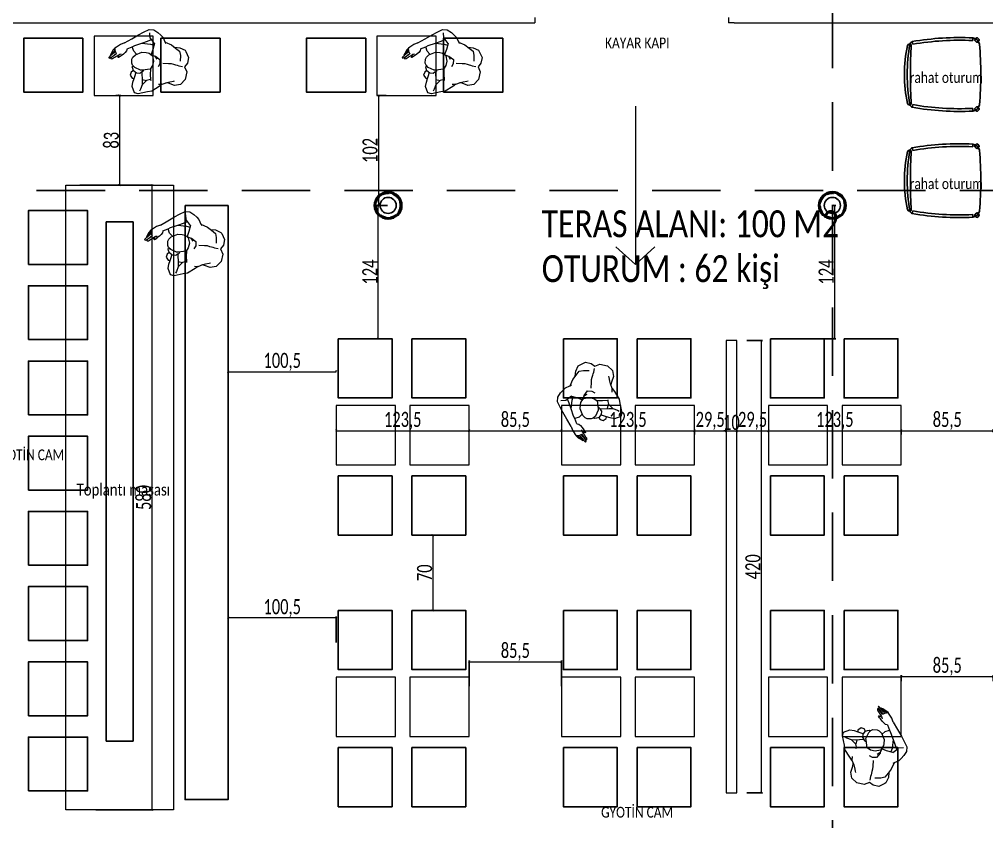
# Model space of a CAD drawing. Header units: millimetres. Extents: x -24 to 530668, y -246875 to -2983.
# Drawn here: x 259801 to 260699, y -108314 to -107569 of the extents above; entities that cross this region are included whole.
import ezdxf

# ---------------------------------------------------------------- set-up
doc = ezdxf.new("R2010")
doc.units = ezdxf.units.MM
doc.header["$PDMODE"] = 2
for name, pattern in [('DASHED2', [9.525, 6.35, -3.175]), ('HIDDEN', [0.375, 0.25, -0.125]), ('X_S_COL_01$0$HIDDEN', [9.525, 6.35, -3.175])]:
    doc.linetypes.add(name, pattern=pattern)
doc.layers.get('0').update_dxf_attribs({"lineweight": 20})
for name, color, linetype, lineweight in [('A-RCON-1', 8, 'Continuous', 5), ('aydınlatma yazı', 1, 'Continuous', 20), ('CAM', 141, 'Continuous', 0), ('demir-1', 103, 'Continuous', 20), ('t_cam', 132, 'Continuous', 20), ('tefris', 30, 'Continuous', 0), ('tefrişoturum', 59, 'Continuous', 25), ('tefrişyazı', 7, 'Continuous', 20), ('X_S_COL_01$0$SS_COLS_MAIN_E_HIDE', 142, 'X_S_COL_01$0$HIDDEN', 25), ('X_S_COL_01$1$SS_COLS_MAIN_E_SECT', 142, 'Continuous', 50), ('ölçü', 251, 'Continuous', 5)]:
    doc.layers.add(name, color=color, linetype=linetype, lineweight=lineweight)
for name, color, linetype in [('a_grid_label_1_1', 9, 'Continuous'), ('a_structure_steel structure_plan', 2, 'Continuous'), ('yazı', 11, 'Continuous')]:
    doc.layers.add(name, color=color, linetype=linetype)
doc.styles.add('text2', font='calibri.ttf', dxfattribs={"width": 0.8})
doc.styles.add('Ölçü50', font='calibri.ttf', dxfattribs={"width": 0.7})
doc.dimstyles.new('olcu10', dxfattribs={"dimtxt": 14, "dimasz": 2, "dimexe": 1.25, "dimexo": 0.625, "dimgap": 0.5, "dimtad": 1, "dimdec": 1, "dimrnd": 0.5, "dimzin": 9, "dimtxsty": 'Ölçü50', "dimblk": 'ARCHTICK', "dimcen": 2, "dimclrd": 256, "dimclre": 256, "dimclrt": 6, "dimazin": 2, "dimtfac": 1, "dimtdec": 1, "dimtix": 1, "dimtmove": 0, "dimatfit": 3, "dimldrblk": 'ARCHTICK', "dimfxl": 1, "dimlwd": -1, "dimarcsym": 0})

# ---------------------------------------------------------------- blocks, each defined once
blk = doc.blocks.new('_ArchTick')
at = {"color": 0, "linetype": 'ByBlock', "const_width": 0.15}
blk.add_lwpolyline([(-0.5, -0.5), (0.5, 0.5)], dxfattribs=at)
blk = doc.blocks.new('*D655')
at = {"layer": 'DEFPOINTS', "color": 0, "transparency": 16777216}
for p in [(260094.88, -107896.54), (260094.88, -107896.54), (259994.48, -107901.35)]:
    blk.add_point(p, dxfattribs=at)
at = {"layer": 'ölçü', "lineweight": -2, "transparency": 16777216}
for p, q in [((259994.48, -107900.73), (259994.48, -107895.29)), ((260094.88, -107895.92), (260094.88, -107895.29))]:
    blk.add_line(p, q, dxfattribs=at)
at = {"layer": 'ölçü', "transparency": 16777216}
blk.add_line((259994.48, -107896.54), (260094.88, -107896.54), dxfattribs=at)
at = {"layer": 'ölçü', "transparency": 16777216, "xscale": 2, "yscale": 2, "zscale": 2, "rotation": 180}
blk.add_blockref('_ArchTick', (259994.48, -107896.54), dxfattribs=at)
at = {"layer": 'ölçü', "transparency": 16777216, "xscale": 2, "yscale": 2, "zscale": 2}
blk.add_blockref('_ArchTick', (260094.88, -107896.54), dxfattribs=at)
at = {"layer": 'ölçü', "color": 6, "transparency": 16777216, "insert": (260044.68, -107887.41), "char_height": 14, "attachment_point": 5, "style": 'Ölçü50'}
blk.add_mtext('100,5', dxfattribs=at)
blk = doc.blocks.new('*D656')
at = {"layer": 'DEFPOINTS', "color": 0, "transparency": 16777216}
for p in [(260094.88, -107951.35), (260218.29, -107951.35), (260218.29, -107951.35)]:
    blk.add_point(p, dxfattribs=at)
at = {"layer": 'ölçü', "lineweight": -2, "transparency": 16777216}
for p, q in [((260094.88, -107950.73), (260094.88, -107950.1)), ((260218.29, -107950.73), (260218.29, -107950.1))]:
    blk.add_line(p, q, dxfattribs=at)
at = {"layer": 'ölçü', "transparency": 16777216}
blk.add_line((260094.88, -107951.35), (260218.29, -107951.35), dxfattribs=at)
at = {"layer": 'ölçü', "transparency": 16777216, "xscale": 2, "yscale": 2, "zscale": 2, "rotation": 180}
blk.add_blockref('_ArchTick', (260094.88, -107951.35), dxfattribs=at)
at = {"layer": 'ölçü', "transparency": 16777216, "xscale": 2, "yscale": 2, "zscale": 2}
blk.add_blockref('_ArchTick', (260218.29, -107951.35), dxfattribs=at)
at = {"layer": 'ölçü', "color": 6, "transparency": 16777216, "insert": (260156.58, -107942.22), "char_height": 14, "attachment_point": 5, "style": 'Ölçü50'}
blk.add_mtext('123,5', dxfattribs=at)
blk = doc.blocks.new('*D657')
at = {"layer": 'DEFPOINTS', "color": 0, "transparency": 16777216}
for p in [(260218.29, -107951.35), (260303.98, -107951.35), (260303.98, -107951.35)]:
    blk.add_point(p, dxfattribs=at)
at = {"layer": 'ölçü', "lineweight": -2, "transparency": 16777216}
for p, q in [((260218.29, -107950.73), (260218.29, -107950.1)), ((260303.98, -107950.73), (260303.98, -107950.1))]:
    blk.add_line(p, q, dxfattribs=at)
at = {"layer": 'ölçü', "transparency": 16777216}
blk.add_line((260218.29, -107951.35), (260303.98, -107951.35), dxfattribs=at)
at = {"layer": 'ölçü', "transparency": 16777216, "xscale": 2, "yscale": 2, "zscale": 2, "rotation": 180}
blk.add_blockref('_ArchTick', (260218.29, -107951.35), dxfattribs=at)
at = {"layer": 'ölçü', "transparency": 16777216, "xscale": 2, "yscale": 2, "zscale": 2}
blk.add_blockref('_ArchTick', (260303.98, -107951.35), dxfattribs=at)
at = {"layer": 'ölçü', "color": 6, "transparency": 16777216, "insert": (260261.14, -107942.22), "char_height": 14, "attachment_point": 5, "style": 'Ölçü50'}
blk.add_mtext('85,5', dxfattribs=at)
blk = doc.blocks.new('*D658')
at = {"layer": 'DEFPOINTS', "color": 0, "transparency": 16777216}
for p in [(260303.98, -107951.35), (260427.39, -107951.35), (260427.39, -107955.39)]:
    blk.add_point(p, dxfattribs=at)
at = {"layer": 'ölçü', "lineweight": -2, "transparency": 16777216}
for p, q in [((260303.98, -107950.73), (260303.98, -107950.1)), ((260427.39, -107954.76), (260427.39, -107950.1))]:
    blk.add_line(p, q, dxfattribs=at)
at = {"layer": 'ölçü', "transparency": 16777216}
blk.add_line((260303.98, -107951.35), (260427.39, -107951.35), dxfattribs=at)
at = {"layer": 'ölçü', "transparency": 16777216, "xscale": 2, "yscale": 2, "zscale": 2, "rotation": 180}
blk.add_blockref('_ArchTick', (260303.98, -107951.35), dxfattribs=at)
at = {"layer": 'ölçü', "transparency": 16777216, "xscale": 2, "yscale": 2, "zscale": 2}
blk.add_blockref('_ArchTick', (260427.39, -107951.35), dxfattribs=at)
at = {"layer": 'ölçü', "color": 6, "transparency": 16777216, "insert": (260365.69, -107942.22), "char_height": 14, "attachment_point": 5, "style": 'Ölçü50'}
blk.add_mtext('123,5', dxfattribs=at)
blk = doc.blocks.new('*D659')
at = {"layer": 'DEFPOINTS', "color": 0, "transparency": 16777216}
for p in [(260456.79, -107950.36), (260456.79, -107951.35), (260427.39, -107955.39)]:
    blk.add_point(p, dxfattribs=at)
at = {"layer": 'ölçü', "lineweight": -2, "transparency": 16777216}
for p, q in [((260427.39, -107954.76), (260427.39, -107950.1)), ((260456.79, -107950.98), (260456.79, -107952.6))]:
    blk.add_line(p, q, dxfattribs=at)
at = {"layer": 'ölçü', "transparency": 16777216}
blk.add_line((260427.39, -107951.35), (260456.79, -107951.35), dxfattribs=at)
at = {"layer": 'ölçü', "transparency": 16777216, "xscale": 2, "yscale": 2, "zscale": 2, "rotation": 180}
blk.add_blockref('_ArchTick', (260427.39, -107951.35), dxfattribs=at)
at = {"layer": 'ölçü', "transparency": 16777216, "xscale": 2, "yscale": 2, "zscale": 2}
blk.add_blockref('_ArchTick', (260456.79, -107951.35), dxfattribs=at)
at = {"layer": 'ölçü', "color": 6, "transparency": 16777216, "insert": (260442.09, -107942.22), "char_height": 14, "attachment_point": 5, "style": 'Ölçü50'}
blk.add_mtext('29,5', dxfattribs=at)
blk = doc.blocks.new('*D660')
at = {"layer": 'DEFPOINTS', "color": 0, "transparency": 16777216}
for p in [(260456.79, -107950.36), (260466.79, -107950.36), (260466.79, -107951.35)]:
    blk.add_point(p, dxfattribs=at)
at = {"layer": 'ölçü', "transparency": 16777216}
for p, q in [((260456.79, -107951.35), (260454.79, -107951.35)), ((260456.79, -107951.35), (260466.79, -107951.35)), ((260466.79, -107951.35), (260468.79, -107951.35))]:
    blk.add_line(p, q, dxfattribs=at)
at = {"layer": 'ölçü', "lineweight": -2, "transparency": 16777216}
for p, q in [((260456.79, -107950.98), (260456.79, -107952.6)), ((260466.79, -107950.98), (260466.79, -107952.6))]:
    blk.add_line(p, q, dxfattribs=at)
at = {"layer": 'ölçü', "transparency": 16777216, "xscale": 2, "yscale": 2, "zscale": 2}
blk.add_blockref('_ArchTick', (260456.79, -107951.35), dxfattribs=at)
at = {"layer": 'ölçü', "transparency": 16777216, "xscale": 2, "yscale": 2, "zscale": 2, "rotation": 180}
blk.add_blockref('_ArchTick', (260466.79, -107951.35), dxfattribs=at)
at = {"layer": 'ölçü', "color": 6, "transparency": 16777216, "insert": (260461.79, -107943.68), "char_height": 14, "attachment_point": 5, "style": 'Ölçü50'}
blk.add_mtext('10', dxfattribs=at)
blk = doc.blocks.new('*D661')
at = {"layer": 'DEFPOINTS', "color": 0, "transparency": 16777216}
for p in [(260466.79, -107950.36), (260496.1, -107950.36), (260496.1, -107951.35)]:
    blk.add_point(p, dxfattribs=at)
at = {"layer": 'ölçü', "lineweight": -2, "transparency": 16777216}
for p, q in [((260466.79, -107950.98), (260466.79, -107952.6)), ((260496.1, -107950.98), (260496.1, -107952.6))]:
    blk.add_line(p, q, dxfattribs=at)
at = {"layer": 'ölçü', "transparency": 16777216}
blk.add_line((260466.79, -107951.35), (260496.1, -107951.35), dxfattribs=at)
at = {"layer": 'ölçü', "transparency": 16777216, "xscale": 2, "yscale": 2, "zscale": 2, "rotation": 180}
blk.add_blockref('_ArchTick', (260466.79, -107951.35), dxfattribs=at)
at = {"layer": 'ölçü', "transparency": 16777216, "xscale": 2, "yscale": 2, "zscale": 2}
blk.add_blockref('_ArchTick', (260496.1, -107951.35), dxfattribs=at)
at = {"layer": 'ölçü', "color": 6, "transparency": 16777216, "insert": (260481.45, -107942.22), "char_height": 14, "attachment_point": 5, "style": 'Ölçü50'}
blk.add_mtext('29,5', dxfattribs=at)
blk = doc.blocks.new('*D662')
at = {"layer": 'DEFPOINTS', "color": 0, "transparency": 16777216}
for p in [(260496.1, -107950.36), (260619.51, -107951.35), (260619.51, -107955.39)]:
    blk.add_point(p, dxfattribs=at)
at = {"layer": 'ölçü', "lineweight": -2, "transparency": 16777216}
for p, q in [((260496.1, -107950.98), (260496.1, -107952.6)), ((260619.51, -107954.76), (260619.51, -107950.1))]:
    blk.add_line(p, q, dxfattribs=at)
at = {"layer": 'ölçü', "transparency": 16777216}
blk.add_line((260496.1, -107951.35), (260619.51, -107951.35), dxfattribs=at)
at = {"layer": 'ölçü', "transparency": 16777216, "xscale": 2, "yscale": 2, "zscale": 2, "rotation": 180}
blk.add_blockref('_ArchTick', (260496.1, -107951.35), dxfattribs=at)
at = {"layer": 'ölçü', "transparency": 16777216, "xscale": 2, "yscale": 2, "zscale": 2}
blk.add_blockref('_ArchTick', (260619.51, -107951.35), dxfattribs=at)
at = {"layer": 'ölçü', "color": 6, "transparency": 16777216, "insert": (260557.8, -107942.22), "char_height": 14, "attachment_point": 5, "style": 'Ölçü50'}
blk.add_mtext('123,5', dxfattribs=at)
blk = doc.blocks.new('*D663')
at = {"layer": 'DEFPOINTS', "color": 0, "transparency": 16777216}
for p in [(260704.9, -107949.4), (260704.9, -107951.35), (260619.51, -107955.39)]:
    blk.add_point(p, dxfattribs=at)
at = {"layer": 'ölçü', "lineweight": -2, "transparency": 16777216}
for p, q in [((260619.51, -107954.76), (260619.51, -107950.1)), ((260704.9, -107950.02), (260704.9, -107952.6))]:
    blk.add_line(p, q, dxfattribs=at)
at = {"layer": 'ölçü', "transparency": 16777216}
blk.add_line((260619.51, -107951.35), (260704.9, -107951.35), dxfattribs=at)
at = {"layer": 'ölçü', "transparency": 16777216, "xscale": 2, "yscale": 2, "zscale": 2, "rotation": 180}
blk.add_blockref('_ArchTick', (260619.51, -107951.35), dxfattribs=at)
at = {"layer": 'ölçü', "transparency": 16777216, "xscale": 2, "yscale": 2, "zscale": 2}
blk.add_blockref('_ArchTick', (260704.9, -107951.35), dxfattribs=at)
at = {"layer": 'ölçü', "color": 6, "transparency": 16777216, "insert": (260662.21, -107942.22), "char_height": 14, "attachment_point": 5, "style": 'Ölçü50'}
blk.add_mtext('85,5', dxfattribs=at)
blk = doc.blocks.new('dada')
for p, q in [((219967.82, -31810.1), (219965.63, -31815.29)), ((219973.43, -31806.86), (219967.82, -31810.1)), ((219980.49, -31806.97), (219973.43, -31806.86)), ((219984.71, -31810.01), (219980.49, -31806.97)), ((219984.28, -31815.56), (219984.55, -31812.14)), ((219988.56, -31808.22), (219984.71, -31810.01)), ((219993.91, -31808.37), (219988.56, -31808.22)), ((219998.88, -31812.26), (219993.91, -31808.37)), ((219999.67, -31813.16), (219998.88, -31812.26)), ((220000.91, -31818.54), (219999.67, -31813.16)), ((219964.1, -31826.49), (219966.74, -31822.57)), ((219965.63, -31815.29), (219966.32, -31821.02)), ((219966.32, -31821.02), (219966.1, -31823.52)), ((219966.74, -31822.57), (219967.93, -31820.3)), ((219967.93, -31820.3), (219969.4, -31817.13)), ((219969.4, -31817.13), (219969.8, -31816.05)), ((219984.57, -31817.26), (219984.28, -31815.56)), ((219984.36, -31825.28), (219984.72, -31822.78)), ((219984.6, -31818.7), (219984.57, -31817.26)), ((219984.6, -31820.52), (219984.6, -31818.7)), ((219984.72, -31822.78), (219984.6, -31820.52)), ((219993.96, -31816.3), (219988.77, -31815.1)), ((219997.59, -31817.95), (219993.96, -31816.3)), ((219999.73, -31822.23), (219997.59, -31817.95)), ((220001.59, -31826.62), (219999.73, -31822.23)), ((220000.18, -31823.15), (220000.91, -31818.54)), ((219961.55, -31828.75), (219955.53, -31834.58)), ((219964.1, -31826.49), (219961.55, -31828.75)), ((219963.56, -31829.8), (219964.1, -31826.49)), ((219983.43, -31830.57), (219984.36, -31825.28)), ((220002.81, -31832.98), (220001.59, -31826.62)), ((220002.93, -31833.11), (220001.86, -31831.93)), ((219954.16, -31838.39), (219950.29, -31846.24)), ((219955.53, -31834.58), (219954.16, -31838.39)), ((219965.95, -31838.14), (219964.26, -31841.56)), ((219965.95, -31838.14), (219964.98, -31837.71)), ((219970.28, -31839.47), (219965.95, -31838.14)), ((219975.28, -31840.42), (219970.28, -31839.47)), ((219975.15, -31840.74), (219972.56, -31847.46)), ((219978.82, -31839.44), (219975.15, -31840.74)), ((219983.21, -31839.4), (219978.82, -31839.44)), ((219981.99, -31833.12), (219978.94, -31834.02)), ((219985.92, -31833.89), (219981.99, -31833.12)), ((219987.64, -31841.51), (219983.21, -31839.4)), ((219988.07, -31839.19), (219985.66, -31836.85)), ((219988.02, -31838.63), (219985.92, -31833.89)), ((219988.07, -31839.19), (219988.02, -31838.63)), ((219988.47, -31841.63), (219988.07, -31839.19)), ((220006.66, -31835.82), (220002.93, -31833.11)), ((220008.27, -31838.35), (220006.66, -31835.82)), ((220010.11, -31841.56), (220008.27, -31838.35)), ((219950.29, -31846.24), (219950.45, -31849.81)), ((219950.45, -31849.81), (219955.8, -31853.26)), ((219954.91, -31845.07), (219953.11, -31845.59)), ((219959.4, -31844.48), (219954.91, -31845.07)), ((219964.26, -31841.56), (219959.4, -31844.48)), ((219962.84, -31845.25), (219959.4, -31844.48)), ((219970.62, -31847.5), (219962.84, -31845.25)), ((219964.25, -31845.64), (219964.26, -31841.56)), ((219969.08, -31849.16), (219968.58, -31852.23)), ((219970.59, -31848.03), (219969.08, -31849.16)), ((219970.97, -31847.21), (219970.59, -31848.03)), ((219972.17, -31846.32), (219970.97, -31847.21)), ((219972.17, -31846.32), (219972.92, -31846.53)), ((219972.56, -31847.46), (219972.17, -31849.01)), ((219972.17, -31849.01), (219973.41, -31854.95)), ((219989.39, -31844.89), (219987.64, -31841.51)), ((219989.1, -31844.08), (219988.47, -31841.63)), ((219993.46, -31842.32), (219988.64, -31842.96)), ((219988.91, -31851.81), (219989.4, -31847.79)), ((219989.4, -31845.86), (219989.1, -31844.08)), ((219989.4, -31847.79), (219989.39, -31844.89)), ((219999.27, -31842.1), (219993.46, -31842.32)), ((219997.01, -31853.72), (219997.93, -31845.57)), ((219997.01, -31853.72), (219999.97, -31848.98)), ((219997.93, -31845.57), (219997.61, -31842.23)), ((219999.27, -31842.1), (220002.34, -31845.71)), ((219999.97, -31848.98), (220002.34, -31845.71)), ((220002.34, -31845.71), (220003.54, -31847.27)), ((220003.54, -31847.27), (220008.04, -31848.65)), ((220007.38, -31854.47), (220010.84, -31850.1)), ((220011.49, -31845.77), (220010.11, -31841.56)), ((220010.84, -31850.1), (220011.49, -31845.77)), ((220010.84, -31850.1), (220010.84, -31850.1)), ((219955.8, -31853.26), (219959.9, -31853.53)), ((219959.9, -31853.53), (219963.48, -31853.17)), ((219963.15, -31854.85), (219963.36, -31853.18)), ((219965.64, -31857.49), (219963.15, -31854.85)), ((219963.48, -31853.17), (219967.29, -31852.84)), ((219968.51, -31857.12), (219965.64, -31857.49)), ((219967.29, -31852.84), (219968.82, -31852.87)), ((219970.32, -31855.52), (219968.51, -31857.12)), ((219968.58, -31852.23), (219970.19, -31855.43)), ((219968.58, -31852.23), (219968.58, -31852.23)), ((219970.19, -31855.43), (219971.96, -31856.56)), ((219971.96, -31856.56), (219973.39, -31857.25)), ((219973.39, -31857.25), (219974.3, -31857.1)), ((219973.41, -31854.95), (219974.93, -31857.36)), ((219974.3, -31857.1), (219974, -31855.88)), ((219974.93, -31857.36), (219976.56, -31858.48)), ((219976.56, -31858.48), (219980.28, -31859.2)), ((219980.28, -31859.2), (219982.44, -31858.76)), ((219982.44, -31858.76), (219985.09, -31857.09)), ((219985.09, -31857.09), (219988.91, -31851.81)), ((219985.8, -31856.21), (219987.9, -31859.37)), ((219993.17, -31859.66), (219997.01, -31853.72)), ((219998.72, -31863.72), (220003.67, -31858.47)), ((220003.67, -31858.47), (220007.38, -31854.47)), ((219983.16, -31868.07), (219981.05, -31869.82)), ((219984.86, -31866.77), (219983.16, -31868.07)), ((219986.8, -31865.87), (219984.86, -31866.77)), ((219988.57, -31865.91), (219986.8, -31865.87)), ((219987.9, -31859.37), (219991.64, -31861.58)), ((219988.57, -31865.91), (219991.64, -31861.58)), ((219991.64, -31861.58), (219993.17, -31859.66)), ((219993.34, -31869.51), (219998.72, -31863.72)), ((219976.27, -31878.1), (219976.66, -31876.87)), ((219976.66, -31876.87), (219977.52, -31876.06)), ((219977.52, -31876.06), (219978.45, -31875.03)), ((219978.67, -31877.01), (219977.86, -31877.77)), ((219978.45, -31875.03), (219979.15, -31874.38)), ((219980.13, -31875.83), (219978.67, -31877.01)), ((219980.08, -31870.45), (219978.82, -31871.79)), ((219978.82, -31871.79), (219978.86, -31872.05)), ((219978.86, -31872.05), (219979.15, -31872.17)), ((219979.05, -31877.16), (219980.26, -31876.22)), ((219979.15, -31872.17), (219981.22, -31871.84)), ((219979.15, -31874.38), (219980.27, -31873.42)), ((219981.05, -31869.82), (219980.08, -31870.45)), ((219982.07, -31874.36), (219980.13, -31875.83)), ((219980.26, -31876.22), (219981.28, -31875.32)), ((219980.27, -31873.42), (219981.5, -31872.16)), ((219982.21, -31876.84), (219981.04, -31877.69)), ((219981.22, -31871.84), (219982.18, -31871.28)), ((219981.28, -31875.32), (219982.23, -31874.56)), ((219981.5, -31872.16), (219982.18, -31871.28)), ((219982.23, -31874.56), (219982.07, -31874.36)), ((219982.18, -31871.28), (219982.73, -31870.18)), ((219982.21, -31876.84), (219983.86, -31875.88)), ((219982.23, -31874.56), (219983.86, -31875.88)), ((219985.17, -31876.82), (219983.47, -31877.43)), ((219983.86, -31875.88), (219986.68, -31877.05)), ((219986.68, -31877.05), (219984.29, -31878.28)), ((219985.98, -31876.82), (219985.17, -31876.82)), ((219987.88, -31875.86), (219986.68, -31877.05)), ((219991.22, -31872.75), (219987.88, -31875.86)), ((219993.34, -31869.51), (219991.22, -31872.75)), ((219976.41, -31878.38), (219976.27, -31878.1)), ((219976.79, -31878.46), (219976.41, -31878.38)), ((219976.48, -31879.78), (219978.12, -31877.92)), ((219976.62, -31880.37), (219976.48, -31879.78)), ((219976.88, -31880.62), (219976.62, -31880.37)), ((219977.86, -31877.77), (219976.79, -31878.46)), ((219979.16, -31879.29), (219976.88, -31880.62)), ((219978.12, -31877.92), (219979.05, -31877.16)), ((219981.04, -31877.69), (219979.16, -31879.29)), ((219981.25, -31878.56), (219979.16, -31879.29)), ((219979.44, -31879.52), (219979.16, -31879.29)), ((219981.03, -31879.23), (219979.44, -31879.52)), ((219984.29, -31878.28), (219981.03, -31879.23)), ((219983.47, -31877.43), (219981.25, -31878.56))]:
    blk.add_line(p, q)
blk = doc.blocks.new('*D643')
at = {"layer": 'DEFPOINTS', "color": 0, "transparency": 16777216}
for p in [(260475.35, -107867.66), (260475.35, -108287.63), (260489.43, -108287.63)]:
    blk.add_point(p, dxfattribs=at)
at = {"layer": 'ölçü', "lineweight": -2, "transparency": 16777216}
for p, q in [((260475.98, -107867.66), (260490.68, -107867.66)), ((260475.98, -108287.63), (260490.68, -108287.63))]:
    blk.add_line(p, q, dxfattribs=at)
at = {"layer": 'ölçü', "transparency": 16777216}
blk.add_line((260489.43, -107867.66), (260489.43, -108287.63), dxfattribs=at)
at = {"layer": 'ölçü', "transparency": 16777216, "xscale": 2, "yscale": 2, "zscale": 2}
for p, rotation in [((260489.43, -107867.66), 90), ((260489.43, -108287.63), 270)]:
    blk.add_blockref('_ArchTick', p, dxfattribs=dict(at, rotation=rotation))
at = {"layer": 'ölçü', "color": 6, "transparency": 16777216, "insert": (260481.75, -108077.64), "char_height": 14, "attachment_point": 5, "rotation": 90, "style": 'Ölçü50'}
blk.add_mtext('420', dxfattribs=at)
blk = doc.blocks.new('*D644')
at = {"layer": 'DEFPOINTS', "color": 0, "transparency": 16777216}
for p in [(260190.13, -108048.22), (260184.55, -108118.18), (260190.13, -108118.18)]:
    blk.add_point(p, dxfattribs=at)
at = {"layer": 'ölçü', "lineweight": -2, "transparency": 16777216}
for p, q in [((260189.51, -108048.22), (260183.3, -108048.22)), ((260189.51, -108118.18), (260183.3, -108118.18))]:
    blk.add_line(p, q, dxfattribs=at)
at = {"layer": 'ölçü', "transparency": 16777216}
blk.add_line((260184.55, -108048.22), (260184.55, -108118.18), dxfattribs=at)
at = {"layer": 'ölçü', "transparency": 16777216, "xscale": 2, "yscale": 2, "zscale": 2}
for p, rotation in [((260184.55, -108048.22), 90), ((260184.55, -108118.18), 270)]:
    blk.add_blockref('_ArchTick', p, dxfattribs=dict(at, rotation=rotation))
at = {"layer": 'ölçü', "color": 6, "transparency": 16777216, "insert": (260176.88, -108083.2), "char_height": 14, "attachment_point": 5, "rotation": 90, "style": 'Ölçü50'}
blk.add_mtext('70', dxfattribs=at)
blk = doc.blocks.new('*D624')
at = {"layer": 'DEFPOINTS', "color": 0, "transparency": 16777216}
for p in [(260303.98, -108165.84), (260218.29, -108189.02), (260303.98, -108189.02)]:
    blk.add_point(p, dxfattribs=at)
at = {"layer": 'ölçü', "lineweight": -2, "transparency": 16777216}
for p, q in [((260218.29, -108188.39), (260218.29, -108164.59)), ((260303.98, -108188.39), (260303.98, -108164.59))]:
    blk.add_line(p, q, dxfattribs=at)
at = {"layer": 'ölçü', "transparency": 16777216}
blk.add_line((260218.29, -108165.84), (260303.98, -108165.84), dxfattribs=at)
at = {"layer": 'ölçü', "transparency": 16777216, "xscale": 2, "yscale": 2, "zscale": 2, "rotation": 180}
blk.add_blockref('_ArchTick', (260218.29, -108165.84), dxfattribs=at)
at = {"layer": 'ölçü', "transparency": 16777216, "xscale": 2, "yscale": 2, "zscale": 2}
blk.add_blockref('_ArchTick', (260303.98, -108165.84), dxfattribs=at)
at = {"layer": 'ölçü', "color": 6, "transparency": 16777216, "insert": (260261.14, -108156.71), "char_height": 14, "attachment_point": 5, "style": 'Ölçü50'}
blk.add_mtext('85,5', dxfattribs=at)
blk = doc.blocks.new('*D625')
at = {"layer": 'DEFPOINTS', "color": 0, "transparency": 16777216}
for p in [(260619.51, -108184.5), (260704.9, -108179.64), (260704.9, -108184.5)]:
    blk.add_point(p, dxfattribs=at)
at = {"layer": 'ölçü', "lineweight": -2, "transparency": 16777216}
for p, q in [((260619.51, -108183.87), (260619.51, -108178.39)), ((260704.9, -108183.87), (260704.9, -108178.39))]:
    blk.add_line(p, q, dxfattribs=at)
at = {"layer": 'ölçü', "transparency": 16777216}
blk.add_line((260619.51, -108179.64), (260704.9, -108179.64), dxfattribs=at)
at = {"layer": 'ölçü', "transparency": 16777216, "xscale": 2, "yscale": 2, "zscale": 2, "rotation": 180}
blk.add_blockref('_ArchTick', (260619.51, -108179.64), dxfattribs=at)
at = {"layer": 'ölçü', "transparency": 16777216, "xscale": 2, "yscale": 2, "zscale": 2}
blk.add_blockref('_ArchTick', (260704.9, -108179.64), dxfattribs=at)
at = {"layer": 'ölçü', "color": 6, "transparency": 16777216, "insert": (260662.21, -108170.51), "char_height": 14, "attachment_point": 5, "style": 'Ölçü50'}
blk.add_mtext('85,5', dxfattribs=at)
blk = doc.blocks.new('*D626')
at = {"layer": 'DEFPOINTS', "color": 0, "transparency": 16777216}
for p in [(260143.03, -107742.09), (260133.59, -107865.85), (260139.61, -107865.85)]:
    blk.add_point(p, dxfattribs=at)
at = {"layer": 'ölçü', "lineweight": -2, "transparency": 16777216}
for p, q in [((260142.4, -107742.09), (260132.34, -107742.09)), ((260138.99, -107865.85), (260132.34, -107865.85))]:
    blk.add_line(p, q, dxfattribs=at)
at = {"layer": 'ölçü', "transparency": 16777216}
blk.add_line((260133.59, -107742.09), (260133.59, -107865.85), dxfattribs=at)
at = {"layer": 'ölçü', "transparency": 16777216, "xscale": 2, "yscale": 2, "zscale": 2}
for p, rotation in [((260133.59, -107742.09), 90), ((260133.59, -107865.85), 270)]:
    blk.add_blockref('_ArchTick', p, dxfattribs=dict(at, rotation=rotation))
at = {"layer": 'ölçü', "color": 6, "transparency": 16777216, "insert": (260125.99, -107803.97), "char_height": 14, "attachment_point": 5, "rotation": 90, "style": 'Ölçü50'}
blk.add_mtext('124', dxfattribs=at)
blk = doc.blocks.new('*D627')
at = {"layer": 'DEFPOINTS', "color": 0, "transparency": 16777216}
for p in [(260555.53, -107742.09), (260547.94, -107865.85), (260557.35, -107865.85)]:
    blk.add_point(p, dxfattribs=at)
at = {"layer": 'ölçü', "lineweight": -2, "transparency": 16777216}
for p, q in [((260556.15, -107742.09), (260558.6, -107742.09)), ((260548.57, -107865.85), (260558.6, -107865.85))]:
    blk.add_line(p, q, dxfattribs=at)
at = {"layer": 'ölçü', "transparency": 16777216}
blk.add_line((260557.35, -107742.09), (260557.35, -107865.85), dxfattribs=at)
at = {"layer": 'ölçü', "transparency": 16777216, "xscale": 2, "yscale": 2, "zscale": 2}
for p, rotation in [((260557.35, -107742.09), 90), ((260557.35, -107865.85), 270)]:
    blk.add_blockref('_ArchTick', p, dxfattribs=dict(at, rotation=rotation))
at = {"layer": 'ölçü', "color": 6, "transparency": 16777216, "insert": (260549.74, -107803.97), "char_height": 14, "attachment_point": 5, "rotation": 90, "style": 'Ölçü50'}
blk.add_mtext('124', dxfattribs=at)
blk = doc.blocks.new('grerg')
at = {"linetype": 'Continuous'}
for p, q in [((572357.98, 241404.83), (572355.53, 241405.4)), ((572414.06, 241404.83), (572416.52, 241405.4)), ((572354.54, 241349.27), (572352.02, 241349.11)), ((572417.51, 241349.27), (572420.02, 241349.11))]:
    blk.add_line(p, q, dxfattribs=at)
at = {"ltscale": 55}
for points in [[(572355.29, 241344.04), (572354.66, 241343.45, -0.414214), (572353.25, 241343.48), (572352.21, 241344.57, -0.414214), (572352.25, 241345.98), (572352.88, 241346.58)], [(572416.76, 241344.04), (572417.39, 241343.45, 0.414214), (572418.8, 241343.48), (572419.83, 241344.57, 0.414214), (572419.8, 241345.98), (572419.17, 241346.58)]]:
    blk.add_lwpolyline(points, format="xyb", dxfattribs=at)
at = {"linetype": 'HIDDEN', "ltscale": 10}
for points in [[(572352.88, 241346.58), (572353.34, 241347.02, -0.414214), (572354.75, 241346.98), (572355.78, 241345.89, -0.414214), (572355.75, 241344.48), (572355.29, 241344.04)], [(572419.17, 241346.58), (572418.71, 241347.02, 0.414214), (572417.3, 241346.98), (572416.26, 241345.89, 0.414214), (572416.3, 241344.48), (572416.76, 241344.04)]]:
    blk.add_lwpolyline(points, format="xyb", dxfattribs=at)
at = {"linetype": 'Continuous'}
for centre, radius, start, end in [((572386.02, 241238.17), 171.83, 80.5769, 99.4231), ((572363.06, 241407.59), 5.17, 163.18212, 179.36587), ((572359.53, 241408.25), 1.64, 107.43633, 149.66618), ((572359.53, 241408.25), 1.64, 107.43633, 149.66618), ((572386.02, 241282.88), 129.77, 77.99769, 102.00231), ((572412.52, 241408.25), 1.64, 30.33382, 72.56367), ((572408.99, 241407.59), 5.17, 0.63413, 16.81788), ((572606.89, 241361.49), 255.17, 170.09108, 182.78022), ((572607.15, 241361.49), 252.91, 170.13257, 182.76864), ((572359.38, 241403.77), 4.18, 110.90541, 157.09101), ((572340, 241408.92), 17.93, 354.69507, 355.92447), ((572358.82, 241407.27), 0.962, 180.44406, 219.25647), ((572358.85, 241407.2), 0.94, 214.98801, 253.94008), ((572359.37, 241413.1), 6.85, 263.44445, 275.15921), ((572386.02, 241018.85), 388.3, 86.1547, 93.8453), ((572412.68, 241413.1), 6.85, 264.84079, 276.55555), ((572413.2, 241407.2), 0.94, 286.05992, 325.01199), ((572413.23, 241407.27), 0.962, 320.74353, 359.55594), ((572164.89, 241361.49), 252.91, 357.23136, 9.86743), ((572412.66, 241403.77), 4.18, 22.90899, 69.09459), ((572432.05, 241408.92), 17.93, 184.07553, 185.30493), ((572165.15, 241361.49), 255.17, 357.21978, 9.90892), ((572359.13, 241350.1), 7.17, 187.88532, 259.21764), ((572412.92, 241350.1), 7.17, 280.78236, 352.11468), ((572412.92, 241350.1), 7.17, 280.78236, 352.11468), ((572386.02, 241628.03), 286.37, 264.34083, 275.65917)]:
    blk.add_arc(centre, radius, start, end, dxfattribs=at)
blk = doc.blocks.new('*D641')
at = {"layer": 'DEFPOINTS', "color": 0, "transparency": 16777216}
for p in [(259994.48, -108125.19), (259994.48, -108137.27), (260094.88, -108148.58)]:
    blk.add_point(p, dxfattribs=at)
at = {"layer": 'ölçü', "lineweight": -2, "transparency": 16777216}
for p, q in [((259994.48, -108136.64), (259994.48, -108123.94)), ((260094.88, -108147.96), (260094.88, -108123.94))]:
    blk.add_line(p, q, dxfattribs=at)
at = {"layer": 'ölçü', "transparency": 16777216}
blk.add_line((260094.88, -108125.19), (259994.48, -108125.19), dxfattribs=at)
at = {"layer": 'ölçü', "transparency": 16777216, "xscale": 2, "yscale": 2, "zscale": 2, "rotation": 180}
blk.add_blockref('_ArchTick', (259994.48, -108125.19), dxfattribs=at)
at = {"layer": 'ölçü', "transparency": 16777216, "xscale": 2, "yscale": 2, "zscale": 2}
blk.add_blockref('_ArchTick', (260094.88, -108125.19), dxfattribs=at)
at = {"layer": 'ölçü', "color": 6, "transparency": 16777216, "insert": (260044.68, -108116.06), "char_height": 14, "attachment_point": 5, "style": 'Ölçü50'}
blk.add_mtext('100,5', dxfattribs=at)
blk = doc.blocks.new('*D642')
at = {"layer": 'DEFPOINTS', "color": 0, "transparency": 16777216}
for p in [(259889.61, -107640), (259889.61, -107723.2), (259893.67, -107723.2)]:
    blk.add_point(p, dxfattribs=at)
at = {"layer": 'ölçü', "lineweight": -2, "transparency": 16777216}
for p, q in [((259890.24, -107640), (259894.92, -107640)), ((259890.24, -107723.2), (259894.92, -107723.2))]:
    blk.add_line(p, q, dxfattribs=at)
at = {"layer": 'ölçü', "transparency": 16777216}
blk.add_line((259893.67, -107640), (259893.67, -107723.2), dxfattribs=at)
at = {"layer": 'ölçü', "transparency": 16777216, "xscale": 2, "yscale": 2, "zscale": 2}
for p, rotation in [((259893.67, -107640), 90), ((259893.67, -107723.2), 270)]:
    blk.add_blockref('_ArchTick', p, dxfattribs=dict(at, rotation=rotation))
at = {"layer": 'ölçü', "color": 6, "transparency": 16777216, "insert": (259886, -107681.6), "char_height": 14, "attachment_point": 5, "rotation": 90, "style": 'Ölçü50'}
blk.add_mtext('83', dxfattribs=at)
blk = doc.blocks.new('*D620')
at = {"layer": 'DEFPOINTS', "color": 0, "transparency": 16777216}
for p in [(260141.96, -107640), (260133.98, -107742.09), (260143.03, -107742.09)]:
    blk.add_point(p, dxfattribs=at)
at = {"layer": 'ölçü', "lineweight": -2, "transparency": 16777216}
for p, q in [((260141.33, -107640), (260132.73, -107640)), ((260142.4, -107742.09), (260132.73, -107742.09))]:
    blk.add_line(p, q, dxfattribs=at)
at = {"layer": 'ölçü', "transparency": 16777216}
blk.add_line((260133.98, -107640), (260133.98, -107742.09), dxfattribs=at)
at = {"layer": 'ölçü', "transparency": 16777216, "xscale": 2, "yscale": 2, "zscale": 2}
for p, rotation in [((260133.98, -107640), 90), ((260133.98, -107742.09), 270)]:
    blk.add_blockref('_ArchTick', p, dxfattribs=dict(at, rotation=rotation))
at = {"layer": 'ölçü', "color": 6, "transparency": 16777216, "insert": (260126.31, -107691.05), "char_height": 14, "attachment_point": 5, "rotation": 90, "style": 'Ölçü50'}
blk.add_mtext('102', dxfattribs=at)
blk = doc.blocks.new('*D623')
at = {"layer": 'DEFPOINTS', "color": 0, "transparency": 16777216}
for p in [(259855.99, -107723.2), (259870.98, -108303.45), (259923.73, -108303.45)]:
    blk.add_point(p, dxfattribs=at)
at = {"layer": 'ölçü', "lineweight": -2, "transparency": 16777216}
for p, q in [((259856.61, -107723.2), (259924.98, -107723.2)), ((259871.6, -108303.45), (259924.98, -108303.45))]:
    blk.add_line(p, q, dxfattribs=at)
at = {"layer": 'ölçü', "transparency": 16777216}
blk.add_line((259923.73, -107723.2), (259923.73, -108303.45), dxfattribs=at)
at = {"layer": 'ölçü', "transparency": 16777216, "xscale": 2, "yscale": 2, "zscale": 2}
for p, rotation in [((259923.73, -107723.2), 90), ((259923.73, -108303.45), 270)]:
    blk.add_blockref('_ArchTick', p, dxfattribs=dict(at, rotation=rotation))
at = {"layer": 'ölçü', "color": 6, "transparency": 16777216, "insert": (259916.05, -108013.33), "char_height": 14, "attachment_point": 5, "rotation": 90, "style": 'Ölçü50'}
blk.add_mtext('580', dxfattribs=at)
blk = doc.blocks.new('KAYARK')
at = {"layer": 'CAM', "elevation": 0}
blk.add_lwpolyline([(260279.2, -107567.56), (260279.2, -107572.56)], dxfattribs=at)
at = {"layer": 't_cam'}
blk.add_line((260464.2, -107572.56, 0), (260459.2, -107572.56, 0), dxfattribs=at)
blk.add_lwpolyline([(260459.2, -107567.56), (260459.2, -107572.56)], dxfattribs=at)
at = {"layer": 't_cam', "elevation": 0}
for points in [[(259757.65, -107572.56), (260279.2, -107572.56)], [(260464.2, -107572.56), (260980.75, -107572.56)]]:
    blk.add_lwpolyline(points, dxfattribs=at)

msp = doc.modelspace()

# ---------------------------------------------------------------- linework, layer by layer
at = {"layer": 'a_grid_label_1_1', "linetype": 'DASHED2', "ltscale": 10}
for p, q in [((260555.527, -108567.091, -17966.192), (260555.527, -105304.828, -17966.192)), ((258864.135, -107728.091, -17966.192), (262131.929, -107728.091, -17966.192))]:
    msp.add_line(p, q, dxfattribs=at)
at = {"layer": 'a_structure_steel structure_plan'}
for centre in [(260143.027, -107742.091), (260555.527, -107742.091)]:
    msp.add_circle(centre, 7.5, dxfattribs=at)
at = {"layer": 'demir-1'}
for p, q in [((260372.623, -107649.985), (260372.623, -107797.103)), ((260372.623, -107797.103), (260354.489, -107780.6)), ((260372.623, -107797.103), (260390.757, -107780.6))]:
    msp.add_line(p, q, dxfattribs=at)
msp.add_lwpolyline([(260456.794, -107867.659), (260456.794, -108287.626), (260466.794, -108287.626), (260466.794, -107867.659), (260456.794, -107867.659)], dxfattribs=at)
at = {"layer": 'tefris', "linetype": 'Continuous'}
for points in [[(259924.976, -107585), (259869.976, -107585), (259869.976, -107640), (259924.976, -107640), (259924.976, -107585)], [(260187.5, -107585), (260132.5, -107585), (260132.5, -107640), (260187.5, -107640), (260187.5, -107585)], [(260094.877, -107927.889), (260094.877, -107982.889), (260149.877, -107982.889), (260149.877, -107927.889), (260094.877, -107927.889)], [(260163.286, -107927.889), (260163.286, -107982.889), (260218.286, -107982.889), (260218.286, -107927.889), (260163.286, -107927.889)], [(260303.984, -107927.889), (260303.984, -107982.889), (260358.984, -107982.889), (260358.984, -107927.889), (260303.984, -107927.889)], [(260372.393, -107927.889), (260372.393, -107982.889), (260427.393, -107982.889), (260427.393, -107927.889), (260372.393, -107927.889)], [(260496.097, -107927.889), (260496.097, -107982.889), (260551.097, -107982.889), (260551.097, -107927.889), (260496.097, -107927.889)], [(260564.506, -107927.889), (260564.506, -107982.889), (260619.506, -107982.889), (260619.506, -107927.889), (260564.506, -107927.889)], [(260094.877, -108180.223), (260094.877, -108235.223), (260149.877, -108235.223), (260149.877, -108180.223), (260094.877, -108180.223)], [(260163.286, -108180.223), (260163.286, -108235.223), (260218.286, -108235.223), (260218.286, -108180.223), (260163.286, -108180.223)], [(260303.984, -108180.223), (260303.984, -108235.223), (260358.984, -108235.223), (260358.984, -108180.223), (260303.984, -108180.223)], [(260372.393, -108180.223), (260372.393, -108235.223), (260427.393, -108235.223), (260427.393, -108180.223), (260372.393, -108180.223)], [(260496.097, -108180.223), (260496.097, -108235.223), (260551.097, -108235.223), (260551.097, -108180.223), (260496.097, -108180.223)], [(260564.506, -108180.223), (260564.506, -108235.223), (260619.506, -108235.223), (260619.506, -108180.223), (260564.506, -108180.223)]]:
    msp.add_lwpolyline(points, dxfattribs=at)
msp.add_lwpolyline([(259843.67, -107723.203), (259943.67, -107723.203), (259943.67, -108303.449), (259843.67, -108303.449)], close=True, dxfattribs=at)
at = {"layer": 'tefrişoturum'}
for points in [[(259859.642, -107586.844), (259804.642, -107586.844), (259804.642, -107636.844), (259859.642, -107636.844)], [(259987.016, -107586.844), (259932.016, -107586.844), (259932.016, -107636.844), (259987.016, -107636.844)], [(260122.166, -107586.844), (260067.166, -107586.844), (260067.166, -107636.844), (260122.166, -107636.844)], [(260249.54, -107586.844), (260194.54, -107586.844), (260194.54, -107636.844), (260249.54, -107636.844)], [(259808.975, -107796.89), (259863.975, -107796.89), (259863.975, -107746.89), (259808.975, -107746.89)], [(259808.975, -107866.734), (259863.975, -107866.734), (259863.975, -107816.734), (259808.975, -107816.734)], [(260096.721, -107865.849), (260096.721, -107920.849), (260146.721, -107920.849), (260146.721, -107865.849)], [(260165.13, -107865.849), (260165.13, -107920.849), (260215.13, -107920.849), (260215.13, -107865.849)], [(260305.828, -107865.849), (260305.828, -107920.849), (260355.828, -107920.849), (260355.828, -107865.849)], [(260374.237, -107865.849), (260374.237, -107920.849), (260424.237, -107920.849), (260424.237, -107865.849)], [(260497.941, -107865.849), (260497.941, -107920.849), (260547.941, -107920.849), (260547.941, -107865.849)], [(260566.351, -107865.849), (260566.351, -107920.849), (260616.351, -107920.849), (260616.351, -107865.849)], [(259808.975, -107936.579), (259863.975, -107936.579), (259863.975, -107886.579), (259808.975, -107886.579)], [(259808.975, -108006.424), (259863.975, -108006.424), (259863.975, -107956.424), (259808.975, -107956.424)], [(260096.721, -107993.223), (260096.721, -108048.223), (260146.721, -108048.223), (260146.721, -107993.223)], [(260165.13, -107993.223), (260165.13, -108048.223), (260215.13, -108048.223), (260215.13, -107993.223)], [(260305.828, -107993.223), (260305.828, -108048.223), (260355.828, -108048.223), (260355.828, -107993.223)], [(260374.237, -107993.223), (260374.237, -108048.223), (260424.237, -108048.223), (260424.237, -107993.223)], [(260497.941, -107993.223), (260497.941, -108048.223), (260547.941, -108048.223), (260547.941, -107993.223)], [(260566.351, -107993.223), (260566.351, -108048.223), (260616.351, -108048.223), (260616.351, -107993.223)], [(259808.975, -108076.269), (259863.975, -108076.269), (259863.975, -108026.269), (259808.975, -108026.269)], [(259808.975, -108146.114), (259863.975, -108146.114), (259863.975, -108096.114), (259808.975, -108096.114)], [(260096.721, -108118.183), (260096.721, -108173.183), (260146.721, -108173.183), (260146.721, -108118.183)], [(260165.13, -108118.183), (260165.13, -108173.183), (260215.13, -108173.183), (260215.13, -108118.183)], [(260305.828, -108118.183), (260305.828, -108173.183), (260355.828, -108173.183), (260355.828, -108118.183)], [(260374.237, -108118.183), (260374.237, -108173.183), (260424.237, -108173.183), (260424.237, -108118.183)], [(260497.941, -108118.183), (260497.941, -108173.183), (260547.941, -108173.183), (260547.941, -108118.183)], [(260566.351, -108118.183), (260566.351, -108173.183), (260616.351, -108173.183), (260616.351, -108118.183)], [(259808.975, -108215.958), (259863.975, -108215.958), (259863.975, -108165.958), (259808.975, -108165.958)], [(259808.975, -108285.803), (259863.975, -108285.803), (259863.975, -108235.803), (259808.975, -108235.803)], [(260096.721, -108245.557), (260096.721, -108300.557), (260146.721, -108300.557), (260146.721, -108245.557)], [(260165.13, -108245.557), (260165.13, -108300.557), (260215.13, -108300.557), (260215.13, -108245.557)], [(260305.828, -108245.557), (260305.828, -108300.557), (260355.828, -108300.557), (260355.828, -108245.557)], [(260374.237, -108245.557), (260374.237, -108300.557), (260424.237, -108300.557), (260424.237, -108245.557)], [(260497.941, -108245.557), (260497.941, -108300.557), (260547.941, -108300.557), (260547.941, -108245.557)], [(260566.351, -108245.557), (260566.351, -108300.557), (260616.351, -108300.557), (260616.351, -108245.557)]]:
    msp.add_lwpolyline(points, close=True, dxfattribs=at)
for points in [[(259954.477, -107742.325), (259954.477, -108293.837), (259994.477, -108293.837), (259994.477, -107742.325), (259954.477, -107742.325)], [(259881.17, -107757.203), (259881.17, -108239.449)], [(259906.17, -107757.203), (259881.17, -107757.203)], [(259906.17, -107757.203), (259906.17, -108239.449)], [(259906.17, -108239.449), (259881.17, -108239.449)]]:
    msp.add_lwpolyline(points, dxfattribs=at)
at = {"layer": 'X_S_COL_01$0$SS_COLS_MAIN_E_HIDE'}
for centre in [(260143.027, -107742.091), (260555.527, -107742.091)]:
    msp.add_circle(centre, 11.225, dxfattribs=at)
at = {"layer": 'X_S_COL_01$1$SS_COLS_MAIN_E_SECT'}
for centre in [(260143.027, -107742.091), (260555.527, -107742.091)]:
    msp.add_circle(centre, 12.225, dxfattribs=at)

# ---------------------------------------------------------------- block references
at = {"layer": 'A-RCON-1', "xscale": -1}
for p, rotation in [((240326.195, -329017.727), 256.7058778140276), ((240598.719, -329017.727), 256.7058778140276), ((240359.558, -329186.776), 256.7058778140276), ((481739.292, -127519.265), 346.7058778140276), ((39185.608, -88649.984), 166.7058778140276)]:
    msp.add_blockref('dada', p, dxfattribs=dict(at, rotation=rotation))
at = {"layer": 'aydınlatma yazı', "color": 2}
msp.add_blockref('KAYARK', (0, 0), dxfattribs=at)
at = {"layer": 'tefrişoturum', "xscale": -1, "rotation": 90}
for p in [(502035.081, 464765.527), (502035.081, 464666.912)]:
    msp.add_blockref('grerg', p, dxfattribs=at)

# ---------------------------------------------------------------- texts
at = {"layer": 'tefrişyazı', "attachment_point": 1, "style": 'text2'}
for s, insert, char_height in [('KAYAR KAPI', (260344.428, -107586.201, 0), 10), ('rahat oturum', (260627.379, -107618.32, -0.061), 10), ('rahat oturum', (260627.379, -107716.935, -0.061), 10), ('GYOTİN CAM', (259775.368, -107968.683, 0), 10), ('Toplantı masası ', (259853.75, -108000.494), 11), ('GYOTİN CAM', (260340.749, -108300.582, 0), 10)]:
    msp.add_mtext_dynamic_manual_height_columns(s, width=246.36665, gutter_width=1, heights=[0], dxfattribs=dict(at, insert=insert, char_height=char_height))
at = {"layer": 'yazı', "insert": (260285.623, -107746.636), "char_height": 25, "attachment_point": 1, "style": 'text2'}
msp.add_mtext_dynamic_manual_height_columns('{\\fCalibri Light|b0|i0|c162|p34;TERAS \\fCalibri Light|b0|i0|c0|p34;ALAN\\fCalibri Light|b0|i0|c162|p34;I\\fCalibri Light|b0|i0|c0|p34;: \\fCalibri Light|b0|i0|c162|p34;100 \\fCalibri Light|b0|i0|c0|p34;M2\\POTURUM : \\fCalibri Light|b0|i0|c162|p34;62\\fCalibri Light|b0|i0|c0|p34; kişi}', width=302.54887, gutter_width=1, heights=[0], dxfattribs=at)

# ---------------------------------------------------------------- dimensions: what is measured, and where the dimension line sits
at = {"layer": 'ölçü'}
for base, p1, p2, picture, middle in [((259893.67, -107723.203), (259889.613, -107640), (259889.613, -107723.203), '*D642', (259885.997, -107681.601)), ((260133.985, -107742.091), (260141.959, -107640), (260143.027, -107742.091), '*D620', (260126.312, -107691.046)), ((260133.588, -107865.849), (260143.027, -107742.091), (260139.612, -107865.849), '*D626', (260125.986, -107803.97)), ((260557.345, -107865.849), (260555.527, -107742.091), (260547.941, -107865.849), '*D627', (260549.743, -107803.97)), ((260489.427, -108287.626), (260475.351, -107867.659), (260475.351, -108287.626), '*D643', (260481.755, -108077.643)), ((260184.548, -108118.183), (260190.13, -108048.223), (260190.13, -108118.183), '*D644', (260176.876, -108083.203))]:
    dim = msp.add_linear_dim(base=base, p1=p1, p2=p2, angle=90, dimstyle='olcu10', override={"dimtmove": 1}, dxfattribs=at)
    dim.commit()
    dim.dimension.update_dxf_attribs({"geometry": picture, "text_midpoint": middle})
dim = msp.add_linear_dim(base=(259923.726, -108303.449), p1=(259855.99, -107723.203), p2=(259870.977, -108303.449), angle=90, dimstyle='olcu10', dxfattribs=at)
dim.commit()
dim.dimension.update_dxf_attribs({"geometry": '*D623', "text_midpoint": (259916.054, -108013.326)})
for base, p1, p2, picture, middle in [((260094.877, -107896.542), (259994.477, -107901.353), (260094.877, -107896.542), '*D655', (260044.677, -107887.411)), ((259994.477, -108125.192), (260094.877, -108148.585), (259994.477, -108137.265), '*D641', (260044.677, -108116.061))]:
    dim = msp.add_linear_dim(base=base, p1=p1, p2=p2, dimstyle='olcu10', dxfattribs=at)
    dim.commit()
    dim.dimension.update_dxf_attribs({"geometry": picture, "text_midpoint": middle})
for base, p1, p2, picture, middle in [((260218.286, -107951.353), (260094.877, -107951.353), (260218.286, -107951.353), '*D656', (260156.581, -107942.221)), ((260303.984, -107951.353), (260218.286, -107951.353), (260303.984, -107951.353), '*D657', (260261.135, -107942.221)), ((260427.393, -107951.353), (260303.984, -107951.353), (260427.393, -107955.389), '*D658', (260365.689, -107942.221)), ((260456.794, -107951.353), (260427.393, -107955.389), (260456.794, -107950.357), '*D659', (260442.093, -107942.221)), ((260466.794, -107951.353), (260456.794, -107950.357), (260466.794, -107950.357), '*D660', (260461.794, -107943.68)), ((260496.097, -107951.353), (260466.794, -107950.357), (260496.097, -107950.357), '*D661', (260481.446, -107942.221)), ((260619.506, -107951.353), (260496.097, -107950.357), (260619.506, -107955.389), '*D662', (260557.802, -107942.221)), ((260704.904, -107951.353), (260619.506, -107955.389), (260704.904, -107949.398), '*D663', (260662.205, -107942.221)), ((260303.984, -108165.842), (260218.286, -108189.017), (260303.984, -108189.017), '*D624', (260261.135, -108156.711)), ((260704.904, -108179.643), (260619.506, -108184.498), (260704.904, -108184.498), '*D625', (260662.205, -108170.511))]:
    dim = msp.add_linear_dim(base=base, p1=p1, p2=p2, dimstyle='olcu10', override={"dimtmove": 1}, dxfattribs=at)
    dim.commit()
    dim.dimension.update_dxf_attribs({"geometry": picture, "text_midpoint": middle})

doc.saveas('drawing.dxf')
